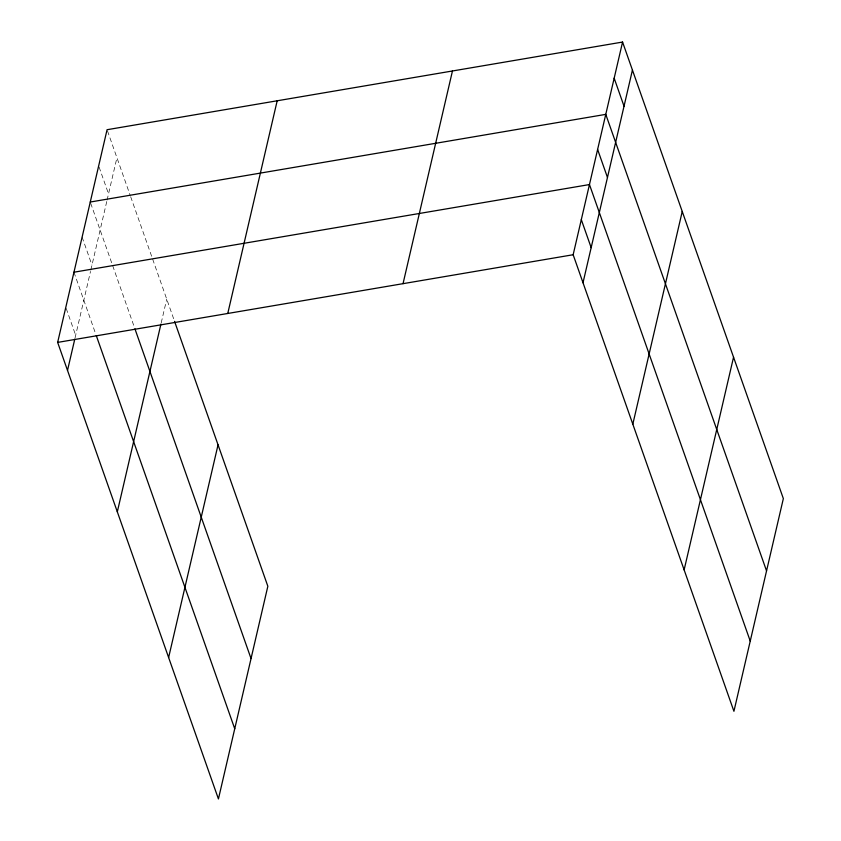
<?xml version="1.0" encoding="UTF-8"?>
<svg xmlns="http://www.w3.org/2000/svg" width="841" height="841" viewBox="0 0 841 841"><rect width="100%" height="100%" fill="white"/><g stroke="black" fill="none" stroke-linecap="round" stroke-linejoin="round"><path stroke-width="0.63" stroke-dasharray="4.21 3.15" d="M75.08 337.819L90.523 271.391M90.807 270.14L106.796 201.356M107.08 200.105L116.931 157.719M161.23 322.828L166.728 299.133M107.501 130.933L130.239 195.511M130.67 196.731L174.129 320.127M99.101 167.086L108.531 193.872M90.691 203.249L134.476 327.559M82.113 237.12L91.974 265.125M73.955 272.211L95.842 334.361M66.239 308.531L75.669 335.317"/><path stroke-width="1.26" d="M174.56 321.357L267.848 586.261L218.429 798.95L57.651 342.403L107.07 129.714L622.571 42.05L783.349 498.597L733.93 711.286L573.152 254.739L622.571 42.05M67.511 370.408L74.796 339.07M117.319 511.822L160.936 324.069M227.764 313.472L277.183 100.783M168.621 657.536L218.04 444.836M403.039 283.669L452.458 70.98M583.013 282.744L632.432 70.055M632.821 424.169L682.24 211.469M684.132 569.872L733.552 357.173M90.271 202.029L605.772 114.365L766.55 570.913M73.955 272.211L589.467 184.557L750.235 641.094M57.651 342.403L573.152 254.739M614.172 78.202L624.033 106.208M597.615 149.456L607.475 177.462M581.31 219.648L591.17 247.653M134.907 328.778L251.039 658.577M96.273 335.57L234.734 728.758"/></g></svg>
